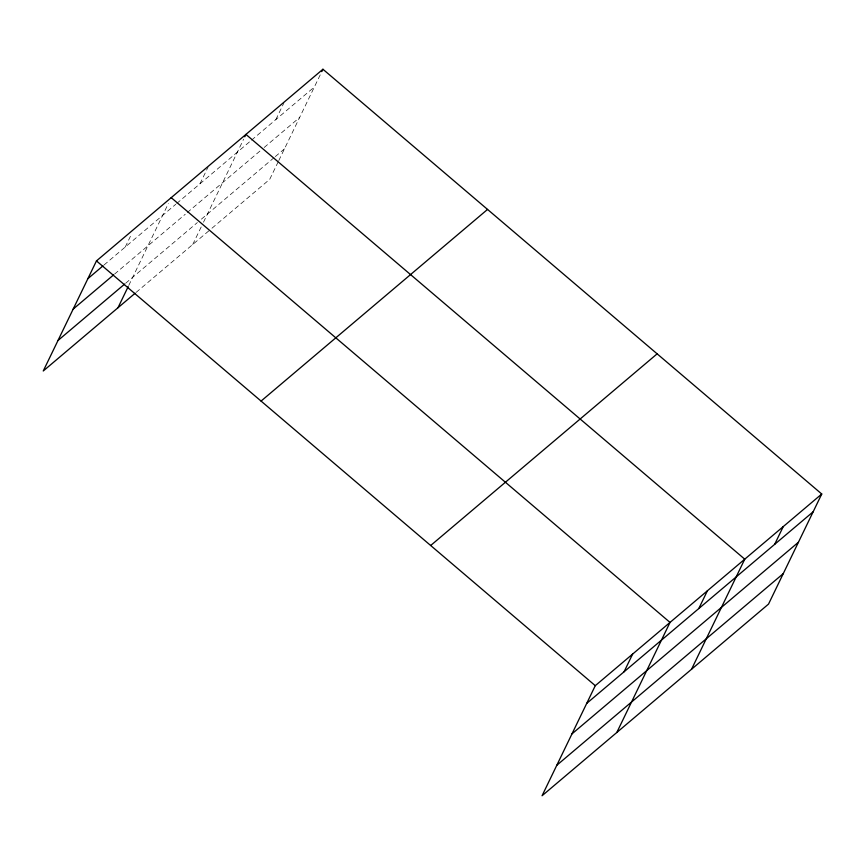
<?xml version="1.0" encoding="UTF-8"?>
<svg xmlns="http://www.w3.org/2000/svg" width="865" height="865" viewBox="0 0 865 865"><rect width="100%" height="100%" fill="white"/><g stroke="black" fill="none" stroke-linecap="round" stroke-linejoin="round"><path stroke-width="0.65" stroke-dasharray="4.33 3.24" d="M125.252 247.022L131.545 234.015M128.755 285.472L168.34 203.567M199.988 183.78L208 167.215M192.722 244.492L201.221 226.911M203.491 222.229L243.649 139.146M275.859 119.575L283.861 103.011M278.216 161.755L269.718 179.325L210.963 229.063M278.789 160.576L320.656 73.979M104.049 264.971L175.757 204.291M176.763 203.437L250.536 141.006M251.542 140.152L314.363 86.987M114.569 274.075L185.261 214.25M187.283 212.541L261.133 150.045M264.171 147.472L299.625 117.467M125.652 283.244L197.35 222.565M201.394 219.148L274.324 157.43M275.329 156.576L284.455 148.856M136.162 292.359L209.946 229.917"/><path stroke-width="1.3" d="M821.75 494.012L595.282 685.675L542.063 795.746L768.531 604.094L821.75 494.012L322.937 69.254L96.469 260.906L43.25 370.988L135.156 293.213M117.986 307.735L128.182 286.639M244.795 136.778L245.941 134.41L744.754 559.179L691.535 669.261M321.791 71.611L322.937 69.254M624.065 671.791L632.65 654.048M616.799 732.504L670.018 622.422L171.205 197.653M698.801 608.538L707.386 590.806M774.672 544.334L783.247 526.601M87.884 278.649L103.043 265.825M73.157 309.119L113.553 274.929M57.977 340.507L124.636 284.098M261.068 401.079L487.546 209.427M430.673 545.501L657.14 353.839M586.697 703.407L813.176 511.756M571.97 733.888L798.438 542.225M556.79 765.276L783.268 573.625M96.469 260.906L595.282 685.675"/></g></svg>
